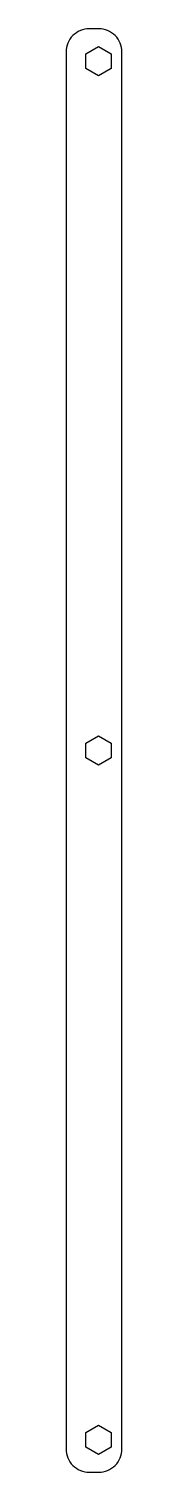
# Model space of a CAD drawing. Header units: inches. Extents: x 0 to 0.5, y -12.3 to 0.
import ezdxf

# ---------------------------------------------------------------- set-up
doc = ezdxf.new("R2010")
doc.units = ezdxf.units.IN
doc.header["$MEASUREMENT"] = 0

msp = doc.modelspace()

# ---------------------------------------------------------------- linework, layer by layer
msp.add_lwpolyline([(0.278, 0), (0.197, 0, 0.414214), (0, -0.197), (0, -12.102, 0.414214), (0.197, -12.299), (0.278, -12.299, 0.414214), (0.475, -12.102), (0.475, -0.197, 0.414214)], format="xyb", close=True)
for points in [[(0.167, -0.338), (0.167, -0.213), (0.276, -0.151), (0.384, -0.213), (0.384, -0.338), (0.276, -0.401)], [(0.167, -6.212), (0.167, -6.087), (0.276, -6.024), (0.384, -6.087), (0.384, -6.212), (0.276, -6.274)], [(0.384, -12.086), (0.276, -12.148), (0.167, -12.086), (0.167, -11.961), (0.276, -11.898), (0.384, -11.961)]]:
    msp.add_lwpolyline(points, close=True)

doc.saveas('drawing.dxf')
